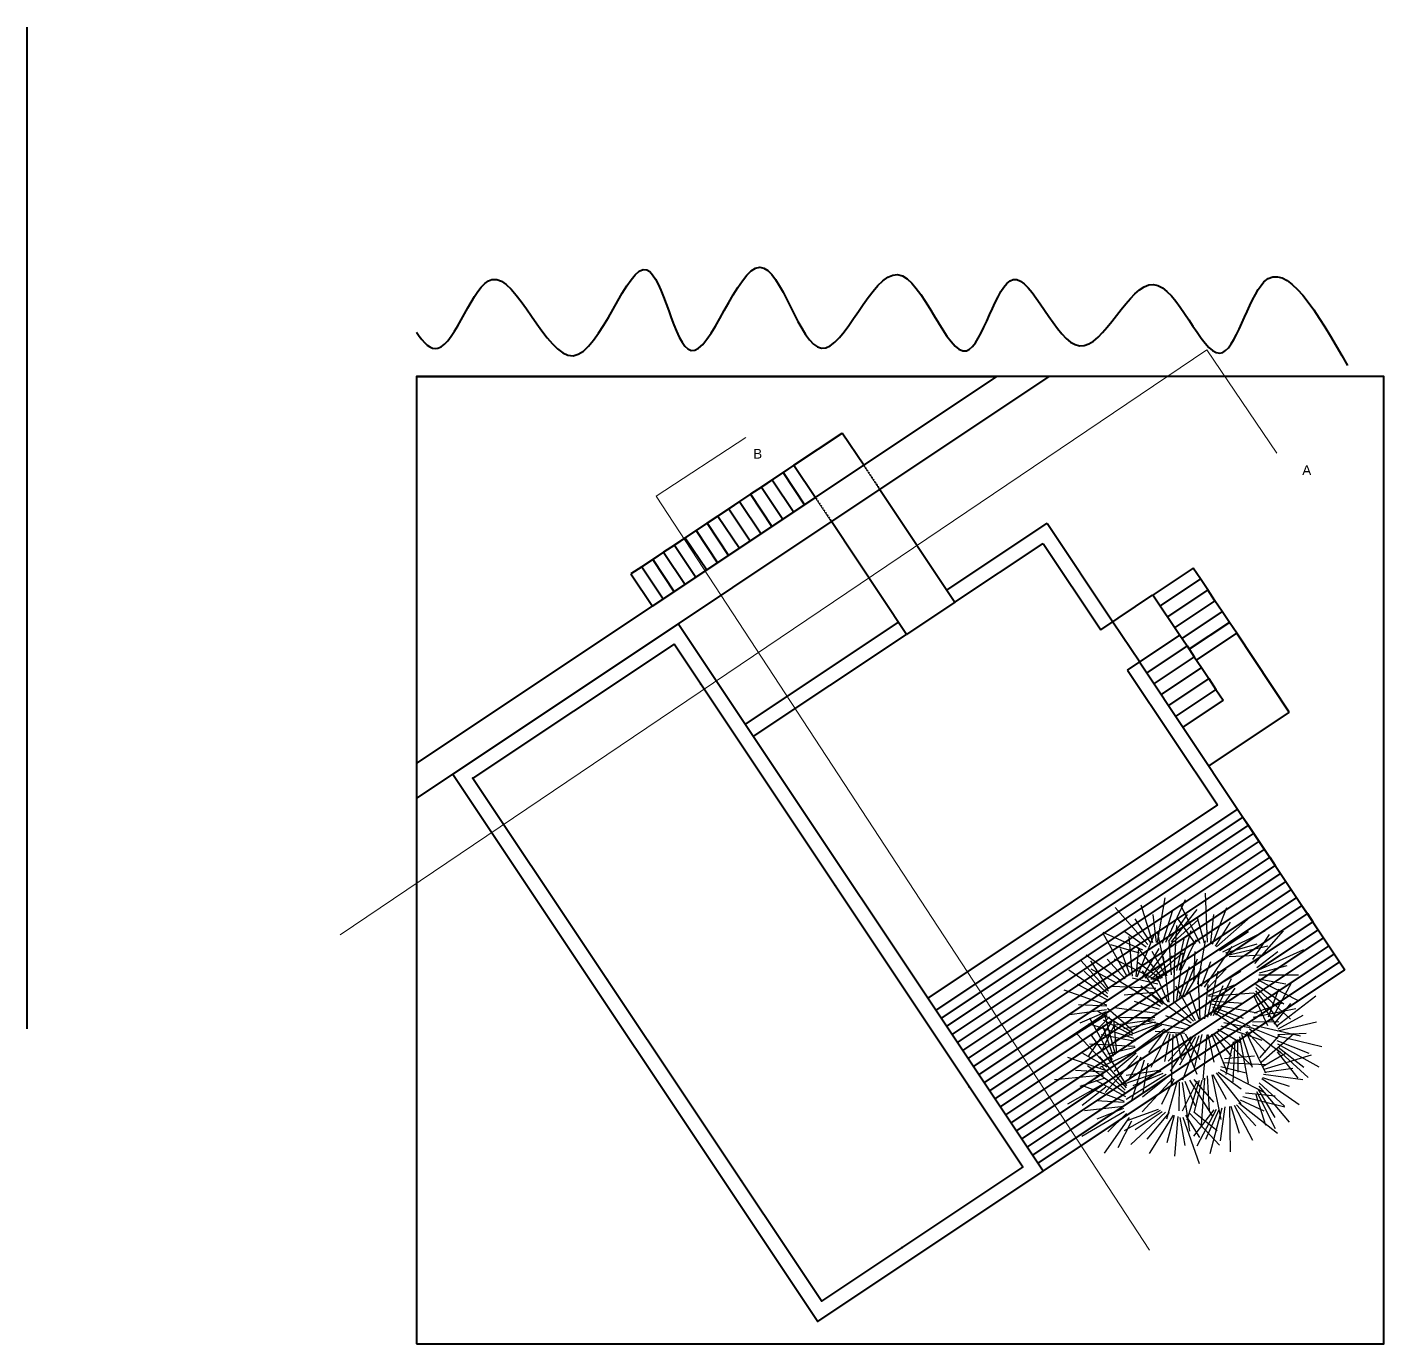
# Model space of a CAD drawing. Header units: inches. Extents: x -422522 to 22891, y -2973 to 414515.
# Drawn here: x 2507 to 5312, y 3395 to 6117 of the extents above; entities that cross this region are included whole.
import ezdxf

# ---------------------------------------------------------------- set-up
doc = ezdxf.new("R2010")
doc.units = ezdxf.units.IN
doc.header["$MEASUREMENT"] = 0
doc.linetypes.add('ACAD_ISO07W100', pattern=[3, 0, -3])
doc.linetypes.add('DOT2', pattern=[0.125, 0, -0.125])
doc.layers.get('0').update_dxf_attribs({"lineweight": 40})
doc.layers.add('FIORI', color=7, linetype='Continuous', lineweight=0, true_color=0xeb00eb)
doc.layers.add('PIANTE', color=7, linetype='Continuous', true_color=0x007a00)
doc.styles.get("Standard").update_dxf_attribs({"font": 'Arial.ttf'})

# ---------------------------------------------------------------- blocks, each defined once
blk = doc.blocks.new('albero')
for p, q in [((69.828, 34.754), (69.986, 35.68)), ((69.994, 34.761), (70.406, 35.646)), ((70.862, 34.76), (70.815, 35.777)), ((69.627, 34.716), (68.951, 35.476)), ((69.728, 34.746), (69.484, 35.528)), ((69.927, 34.74), (70.145, 35.421)), ((70.116, 34.768), (70.644, 35.44)), ((70.707, 34.732), (70.3, 35.533)), ((70.959, 34.72), (71.261, 35.481)), ((69.684, 34.747), (69.365, 35.243)), ((69.806, 34.755), (69.733, 35.333)), ((70.061, 34.781), (70.442, 35.335)), ((70.16, 34.767), (70.671, 35.229)), ((70.169, 34.132), (70.225, 35.107)), ((70.613, 34.725), (70.26, 35.232)), ((70.8, 34.739), (70.65, 35.262)), ((70.925, 34.749), (70.99, 35.335)), ((71.025, 34.678), (71.332, 35.173)), ((71.042, 34.664), (71.747, 35.283)), ((69.524, 34.597), (68.704, 34.963)), ((69.2, 34.052), (68.704, 34.941)), ((69.593, 34.661), (69.147, 34.973)), ((69.305, 34.06), (69.236, 34.876)), ((69.404, 34.046), (69.759, 34.915)), ((69.568, 34.016), (70.162, 34.791)), ((70.017, 34.065), (69.822, 34.983)), ((70.114, 34.088), (70.066, 34.801)), ((70.223, 34.175), (70.373, 34.831)), ((70.279, 34.184), (70.522, 35.003)), ((70.321, 34.199), (70.625, 34.817)), ((70.656, 33.901), (70.814, 34.786)), ((71.11, 34.59), (71.708, 34.982)), ((71.175, 34.564), (72.052, 34.993)), ((71.797, 34.406), (72.138, 34.921)), ((71.838, 34.322), (72.433, 34.995)), ((69.456, 34.532), (68.863, 34.704)), ((69.262, 34.071), (69.058, 34.624)), ((69.382, 34.052), (69.437, 34.631)), ((69.927, 34.02), (69.411, 34.657)), ((69.498, 34.011), (69.858, 34.628)), ((69.688, 33.997), (70.349, 34.539)), ((69.996, 34.057), (69.715, 34.567)), ((70.222, 33.577), (70.363, 34.543)), ((70.577, 33.952), (70.601, 34.569)), ((70.796, 33.83), (71.372, 34.67)), ((71.24, 34.538), (71.884, 34.729)), ((71.274, 34.493), (72.107, 34.683)), ((71.308, 34.464), (71.996, 34.502)), ((71.88, 34.237), (72.31, 34.569)), ((71.921, 34.188), (72.849, 34.607)), ((68.813, 33.749), (68.237, 34.38)), ((69.074, 33.958), (68.352, 34.493)), ((68.821, 33.792), (68.45, 34.372)), ((69.154, 34.006), (68.787, 34.407)), ((69.845, 33.955), (68.935, 34.412)), ((69.885, 34.005), (69.406, 34.348)), ((69.637, 34.022), (70.129, 34.48)), ((69.731, 33.987), (70.33, 34.327)), ((70.065, 33.523), (69.951, 34.455)), ((70.164, 33.538), (70.178, 34.253)), ((70.281, 33.616), (70.487, 34.256)), ((70.337, 33.619), (70.65, 34.414)), ((70.38, 33.631), (70.737, 34.22)), ((70.735, 33.851), (70.93, 34.358)), ((71.935, 34.125), (72.503, 34.281)), ((68.8, 33.627), (67.995, 34.18)), ((68.791, 33.697), (68.308, 34.164)), ((68.993, 33.91), (68.451, 34.206)), ((69.884, 33.429), (69.018, 33.964)), ((69.832, 33.891), (69.304, 34.016)), ((69.972, 33.487), (69.514, 34.166)), ((70.044, 33.518), (69.808, 34.05)), ((70.707, 33.168), (70.664, 34.106)), ((70.84, 33.783), (71.245, 34.211)), ((70.849, 33.74), (71.55, 34.165)), ((70.868, 33.209), (71.081, 34.162)), ((70.985, 33.243), (71.358, 34.012)), ((71.898, 33.985), (72.734, 33.558)), ((71.906, 34.006), (72.479, 33.903)), ((71.92, 34.083), (72.739, 34.083)), ((68.779, 33.462), (67.892, 33.771)), ((68.809, 33.558), (68.174, 33.885)), ((69.793, 33.806), (68.895, 33.844)), ((69.753, 33.721), (69.139, 33.662)), ((69.929, 33.475), (69.482, 33.859)), ((70.519, 33.087), (69.696, 33.686)), ((70.611, 33.138), (70.205, 33.85)), ((70.685, 33.164), (70.491, 33.713)), ((70.806, 33.175), (70.874, 33.887)), ((70.877, 33.666), (71.42, 33.876)), ((70.881, 33.645), (71.818, 33.714)), ((70.929, 33.244), (71.182, 33.866)), ((71.029, 33.251), (71.429, 33.811)), ((71.811, 33.664), (72.1, 33.038)), ((71.826, 33.706), (72.309, 33.002)), ((71.854, 33.755), (72.269, 33.226)), ((71.855, 33.895), (72.44, 33.483)), ((71.855, 33.825), (72.577, 33.167)), ((72.119, 33.215), (72.333, 33.794)), ((72.178, 33.142), (72.602, 33.934)), ((68.775, 33.441), (68.193, 33.464)), ((69.307, 32.934), (68.789, 33.387)), ((69.82, 33.285), (68.929, 33.401)), ((69.866, 33.367), (69.351, 33.537)), ((70.567, 33.13), (70.15, 33.547)), ((70.892, 33.545), (71.605, 33.497)), ((70.928, 33.485), (71.886, 33.298)), ((70.963, 33.425), (71.593, 33.189)), ((71.806, 33.209), (72.686, 33.387)), ((71.824, 33.301), (72.406, 33.506)), ((72.237, 33.069), (72.58, 33.491)), ((72.289, 33.031), (73.097, 33.65)), ((68.784, 33.258), (67.922, 32.717)), ((68.771, 33.362), (67.959, 33.251)), ((68.762, 33.319), (68.22, 33.087)), ((68.885, 33.137), (68.388, 32.389)), ((68.893, 32.33), (68.426, 33.187)), ((68.832, 33.215), (68.452, 32.827)), ((69.311, 32.89), (68.582, 33.336)), ((69.305, 32.833), (68.71, 33.147)), ((68.96, 32.432), (68.733, 33.256)), ((69.755, 33.154), (68.909, 33.035)), ((68.987, 32.467), (68.919, 33.153)), ((69.724, 33.185), (69.036, 33.206)), ((69.786, 33.107), (69.128, 32.971)), ((69.773, 33.204), (69.155, 33.198)), ((70.444, 32.949), (69.564, 33.132)), ((70.497, 33.027), (69.995, 33.236)), ((70.964, 33.368), (71.743, 33.017)), ((70.974, 33.325), (71.545, 32.94)), ((71.194, 33.101), (71.799, 32.981)), ((71.788, 33.117), (72.331, 33.122)), ((72.312, 32.928), (73.11, 33.115)), ((72.317, 32.972), (72.834, 33.254)), ((68.8, 32.192), (68.149, 32.87)), ((69.333, 32.769), (68.406, 33.076)), ((68.87, 32.264), (68.452, 32.844)), ((69.361, 32.705), (68.66, 32.843)), ((68.937, 33.059), (68.67, 32.502)), ((68.917, 32.396), (68.698, 33.031)), ((69.848, 33.075), (68.938, 32.722)), ((69.973, 32.964), (69.217, 32.407)), ((69.911, 33.043), (69.282, 32.704)), ((69.988, 32.948), (69.64, 32.482)), ((70.05, 32.901), (69.685, 32.168)), ((70.391, 32.872), (69.775, 32.913)), ((70.081, 32.869), (69.967, 32.291)), ((70.144, 32.853), (70.105, 31.836)), ((70.207, 32.868), (70.312, 32.335)), ((70.301, 32.868), (70.638, 32.035)), ((70.678, 32.827), (70.343, 31.91)), ((70.394, 32.867), (70.703, 32.332)), ((70.743, 32.853), (70.584, 32.156)), ((70.843, 32.848), (70.765, 31.912)), ((70.865, 32.849), (70.987, 32.28)), ((70.941, 32.865), (71.252, 32.107)), ((70.986, 32.867), (71.346, 32.401)), ((71.039, 32.904), (71.778, 32.204)), ((71.069, 32.961), (71.539, 32.689)), ((71.131, 33.031), (71.98, 32.737)), ((71.561, 32.858), (71.779, 32.178)), ((71.65, 32.904), (72.059, 32.059)), ((71.669, 32.917), (72.063, 32.489)), ((71.727, 32.969), (72.379, 32.474)), ((71.763, 32.994), (72.311, 32.775)), ((71.791, 33.052), (72.783, 32.826)), ((71.938, 32.371), (72.344, 32.836)), ((71.968, 32.282), (72.646, 32.871)), ((72.313, 32.828), (73.225, 32.603)), ((72.315, 32.85), (72.897, 32.881)), ((69.358, 32.605), (68.421, 32.655)), ((69.36, 32.583), (68.795, 32.444)), ((70.512, 32.806), (70.043, 32.302)), ((70.557, 32.809), (70.089, 32.094)), ((70.613, 32.801), (70.281, 32.216)), ((71.387, 32.701), (71.239, 32.028)), ((71.424, 32.726), (71.384, 31.872)), ((71.476, 32.747), (71.487, 32.075)), ((71.519, 32.803), (71.697, 31.843)), ((72.292, 32.73), (72.955, 32.463)), ((72.306, 32.54), (72.938, 31.964)), ((72.308, 32.662), (73.161, 32.187)), ((72.323, 32.593), (72.848, 32.174)), ((68.747, 32.107), (67.973, 32.375)), ((68.786, 32.175), (68.278, 32.46)), ((69.181, 31.75), (68.623, 32.397)), ((69.378, 32.507), (68.63, 32.173)), ((69.42, 32.41), (68.743, 31.65)), ((69.191, 31.794), (68.836, 32.384)), ((69.382, 32.463), (68.926, 32.089)), ((69.478, 32.382), (69.221, 31.904)), ((69.55, 32.322), (69.282, 31.465)), ((69.622, 32.262), (69.521, 31.653)), ((71.173, 32.274), (72.07, 32.229)), ((71.213, 32.359), (71.828, 32.413)), ((71.998, 32.193), (72.468, 32.465)), ((72.032, 32.138), (73.008, 32.43)), ((72.302, 32.495), (72.726, 31.952)), ((68.712, 32.008), (67.698, 31.916)), ((68.72, 32.072), (68.131, 32.111)), ((69.166, 31.629), (68.376, 32.203)), ((69.159, 31.699), (68.688, 32.178)), ((69.896, 32.085), (69.087, 31.81)), ((70.002, 32.024), (69.174, 31.508)), ((69.86, 32.11), (69.179, 32.002)), ((69.935, 32.044), (69.314, 31.788)), ((70.07, 32.005), (69.515, 31.554)), ((70.85, 31.995), (70.892, 31.282)), ((70.947, 32.018), (71.134, 31.097)), ((70.968, 32.025), (71.244, 31.513)), ((71.037, 32.061), (71.547, 31.421)), ((71.079, 32.076), (71.555, 31.729)), ((71.12, 32.126), (72.026, 31.661)), ((71.133, 32.189), (71.66, 32.06)), ((72.017, 32.034), (72.829, 31.925)), ((72.037, 32.074), (72.621, 32.153)), ((68.746, 31.855), (67.964, 31.413)), ((68.735, 31.948), (68.22, 31.775)), ((69.14, 31.465), (68.262, 31.797)), ((68.757, 31.761), (68.267, 31.386)), ((69.173, 31.56), (68.547, 31.904)), ((70.145, 31.939), (69.507, 31.25)), ((70.163, 31.926), (69.909, 31.403)), ((70.233, 31.891), (70.011, 31.103)), ((70.27, 31.866), (70.266, 31.277)), ((70.642, 31.886), (70.332, 31.27)), ((70.334, 31.862), (70.485, 30.855)), ((70.393, 31.889), (70.596, 31.384)), ((70.683, 31.9), (70.434, 31.083)), ((70.485, 31.905), (70.972, 31.151)), ((70.578, 31.922), (70.981, 31.455)), ((70.739, 31.909), (70.584, 31.254)), ((70.794, 31.952), (70.73, 30.977)), ((71.909, 31.717), (72.25, 31.138)), ((71.918, 31.787), (72.547, 31.039)), ((71.928, 31.856), (72.453, 31.371)), ((71.983, 31.94), (72.755, 31.406)), ((71.993, 31.96), (72.547, 31.782)), ((69.135, 31.443), (68.554, 31.482)), ((71.506, 31.438), (72.307, 30.81)), ((71.531, 31.498), (72.024, 31.271)), ((71.586, 31.573), (72.459, 31.359)), ((71.642, 31.649), (72.256, 31.586)), ((71.854, 31.633), (72.057, 30.975)), ((71.874, 31.673), (72.26, 30.911)), ((69.14, 31.261), (68.264, 30.742)), ((69.129, 31.365), (68.315, 31.275)), ((69.119, 31.322), (68.572, 31.104)), ((69.237, 31.137), (68.72, 30.402)), ((69.186, 31.216), (68.796, 30.839)), ((69.877, 31.282), (69.134, 30.862)), ((69.837, 31.3), (69.189, 31.067)), ((69.993, 31.243), (69.276, 30.581)), ((69.923, 31.25), (69.361, 30.882)), ((70.063, 31.236), (69.602, 30.69)), ((70.149, 31.186), (69.651, 30.39)), ((70.169, 31.177), (70.017, 30.615)), ((70.245, 31.156), (70.174, 30.34)), ((70.285, 31.138), (70.391, 30.558)), ((70.349, 31.146), (70.686, 30.185)), ((70.402, 31.183), (70.696, 30.726)), ((70.49, 31.217), (71.109, 30.566)), ((70.991, 31.292), (70.57, 30.747)), ((70.577, 31.25), (71.061, 30.866)), ((71.035, 31.299), (70.635, 30.544)), ((71.091, 31.296), (70.815, 30.684)), ((71.153, 31.328), (70.906, 30.384)), ((71.216, 31.36), (71.122, 30.652)), ((71.316, 31.364), (71.325, 30.425)), ((71.338, 31.368), (71.512, 30.812)), ((71.413, 31.39), (71.792, 30.664)), ((71.456, 31.397), (71.858, 30.965)), ((69.287, 31.058), (69.005, 30.508))]:
    blk.add_line(p, q)

msp = doc.modelspace()

# ---------------------------------------------------------------- linework, layer by layer
for p, q in [((2507.05104, 4046.08953), (2507.05104, 6117.03233)), ((3311.91706, 5394.6225), (4511.91706, 5394.6225)), ((3311.91706, 5394.6225), (3311.91706, 4594.6225)), ((3311.91706, 4594.6225), (4511.91706, 5394.6225)), ((3311.91706, 4522.51148), (4620.0836, 5394.6225)), ((4092.34269, 5211.05429), (4192.18872, 5277.61831)), ((4236.56474, 5211.05429), (4192.18872, 5277.61831)), ((4092.34269, 5211.05429), (3755.36232, 4986.40071)), ((4092.34269, 5211.05429), (4136.7187, 5144.49026)), ((4269.84675, 5161.13127), (4425.16281, 4928.15719)), ((4136.7187, 5144.49026), (3799.73834, 4919.83668)), ((4325.31677, 4861.59316), (4170.00072, 5094.56724)), ((4408.5218, 4953.11869), (4615.69942, 5091.23711)), ((4408.5218, 4953.11869), (4615.69942, 5091.23711)), ((4615.69942, 5091.23711), (4751.45151, 4887.60898)), ((4425.16281, 4928.15719), (4607.37892, 5049.63459)), ((4607.37892, 5049.63459), (4726.51627, 4870.92857)), ((3755.36232, 4986.40071), (3799.73834, 4919.83668)), ((4425.16281, 4928.15719), (4325.31677, 4861.59316)), ((3991.6617, 4675.21196), (4308.67577, 4886.55467)), ((4008.30271, 4650.25045), (4325.31677, 4861.59316)), ((4806.91406, 4804.41514), (5009.53656, 4500.4814)), ((4781.99661, 4787.70806), (4967.93405, 4508.8019)), ((3311.91706, 4522.51148), (3387.03849, 4572.59242)), ((4967.93405, 4508.8019), (4368.85783, 4109.41776)), ((5009.53656, 4500.4814), (4385.49884, 4084.45625)), ((5009.53656, 4500.4814), (5231.3891, 4167.94028)), ((4607.37892, 3751.63613), (5231.3891, 4167.94028))]:
    msp.add_line(p, q)
at = {"ltscale": 0.5}
for p, q in [((4069.87733, 5196.07738), (4047.41197, 5181.10048)), ((4092.34269, 5211.05429), (4069.87733, 5196.07738)), ((4069.87733, 5196.07738), (4114.25335, 5129.51336)), ((4024.94662, 5166.12357), (4002.48126, 5151.14666)), ((4047.41197, 5181.10048), (4024.94662, 5166.12357)), ((4024.94662, 5166.12357), (4069.32263, 5099.55955)), ((4047.41197, 5181.10048), (4091.78799, 5114.53645)), ((3980.0159, 5136.16976), (3957.55054, 5121.19285)), ((4002.48126, 5151.14666), (3980.0159, 5136.16976)), ((3980.0159, 5136.16976), (4024.39191, 5069.60574)), ((4002.48126, 5151.14666), (4046.85727, 5084.58264)), ((3935.08518, 5106.21595), (3912.61983, 5091.23904)), ((3957.55054, 5121.19285), (3935.08518, 5106.21595)), ((3935.08518, 5106.21595), (3979.4612, 5039.65193)), ((3957.55054, 5121.19285), (4001.92656, 5054.62883)), ((3912.61983, 5091.23904), (3890.15447, 5076.26214)), ((3912.61983, 5091.23904), (3956.99584, 5024.67502)), ((3867.68911, 5061.28523), (3845.22375, 5046.30833)), ((3890.15447, 5076.26214), (3867.68911, 5061.28523)), ((3867.68911, 5061.28523), (3912.06513, 4994.72121)), ((3890.15447, 5076.26214), (3934.53048, 5009.69811)), ((3822.75839, 5031.33142), (3800.29304, 5016.35452)), ((3845.22375, 5046.30833), (3822.75839, 5031.33142)), ((3822.75839, 5031.33142), (3867.13441, 4964.7674)), ((3845.22375, 5046.30833), (3889.59977, 4979.7443)), ((3777.82768, 5001.37761), (3755.36232, 4986.40071)), ((3800.29304, 5016.35452), (3777.82768, 5001.37761)), ((3777.82768, 5001.37761), (3822.20369, 4934.81359)), ((3800.29304, 5016.35452), (3844.66905, 4949.79049)), ((4917.86493, 4998.50745), (4834.6625, 4943.02605)), ((4932.843, 4976.04299), (4917.86493, 4998.50745)), ((3755.36232, 4986.40071), (3799.73834, 4919.83668)), ((4932.84546, 4976.04463), (4849.64303, 4920.56322)), ((4947.82353, 4953.58016), (4932.84546, 4976.04463)), ((4726.51627, 4870.92857), (4834.39946, 4943.09697)), ((4834.40122, 4943.10085), (4889.97448, 4860.10691)), ((4947.82353, 4953.58016), (4864.62111, 4898.09876)), ((4962.80161, 4931.1157), (4947.82353, 4953.58016)), ((4962.80529, 4931.11815), (4879.60286, 4875.63675)), ((4977.78337, 4908.65369), (4894.58094, 4853.17229)), ((4977.78337, 4908.65369), (4962.80529, 4931.11815)), ((4992.76145, 4886.18923), (4977.78337, 4908.65369)), ((4751.45151, 4887.60898), (4807.1339, 4804.56254)), ((4992.76145, 4886.18923), (4909.55902, 4830.70783)), ((5007.73953, 4863.72477), (4992.76145, 4886.18923)), ((4781.99661, 4787.70806), (4889.97448, 4860.10691)), ((4889.97448, 4860.10691), (4904.95256, 4837.64245)), ((4924.39146, 4808.46443), (5007.73953, 4863.72477)), ((5116.07085, 4700.54872), (5007.73953, 4863.72477)), ((4904.95256, 4837.64245), (4821.74407, 4782.17013)), ((4904.95256, 4837.64245), (4919.93063, 4815.17799)), ((4919.93063, 4815.17799), (4836.72215, 4759.70566)), ((4919.93063, 4815.17799), (4934.90871, 4792.71352)), ((4934.90871, 4792.71352), (4851.70023, 4737.2412)), ((4949.88311, 4770.24661), (4866.67463, 4714.77429)), ((4934.90504, 4792.71107), (4949.88311, 4770.24661)), ((4949.88311, 4770.24661), (4964.86119, 4747.78215)), ((4964.86119, 4747.78215), (4881.65271, 4692.30983)), ((4964.85874, 4747.78051), (4979.83682, 4725.31605)), ((4979.83682, 4725.31605), (4896.62834, 4669.84373)), ((5116.07085, 4700.54872), (4949.97758, 4589.81987)), ((5009.53656, 4500.4814), (5020.63605, 4483.84405)), ((5020.63605, 4483.84405), (4396.59284, 4067.81525)), ((5031.73554, 4467.20671), (4407.69233, 4051.1779)), ((5020.63605, 4483.84405), (5031.73554, 4467.20671)), ((5031.72457, 4467.19939), (5042.82406, 4450.56204)), ((5042.82406, 4450.56204), (4418.78085, 4034.53324)), ((5053.91806, 4433.92104), (4429.87485, 4017.89223)), ((5042.81857, 4450.55838), (5053.91806, 4433.92104)), ((5053.91257, 4433.91738), (5065.01207, 4417.28003)), ((5065.01207, 4417.28003), (4440.96886, 4001.25123)), ((5065.03402, 4417.29467), (5076.13351, 4400.65732)), ((5076.13351, 4400.65732), (4452.0903, 3984.62852)), ((5087.20007, 4383.99802), (4463.15686, 3967.96922)), ((5076.10058, 4400.63537), (5087.20007, 4383.99802)), ((5087.19458, 4383.99436), (5098.29408, 4367.35702)), ((5098.29408, 4367.35702), (4474.25087, 3951.32821)), ((5109.38808, 4350.71601), (4485.34487, 3934.68721)), ((5098.28859, 4367.35336), (5109.38808, 4350.71601)), ((5109.38808, 4350.71601), (5120.48757, 4334.07867)), ((5120.48757, 4334.07867), (4496.44436, 3918.04986)), ((5120.53148, 4334.10794), (5131.63097, 4317.4706)), ((5131.63097, 4317.4706), (4507.58776, 3901.44179)), ((5142.67009, 4300.793), (4518.62688, 3884.76419)), ((5131.5706, 4317.43034), (5142.67009, 4300.793)), ((5142.6646, 4300.78934), (5153.76409, 4284.15199)), ((5153.76409, 4284.15199), (4529.72088, 3868.12319)), ((5164.8581, 4267.51099), (4540.81489, 3851.48218)), ((5153.7586, 4284.14833), (5164.8581, 4267.51099)), ((5164.85261, 4267.50733), (5175.9521, 4250.86998)), ((5175.9521, 4250.86998), (4551.90889, 3834.84118)), ((5175.94661, 4250.86632), (5187.0461, 4234.22898)), ((5187.0461, 4234.22898), (4563.00289, 3818.20017)), ((5198.14011, 4217.58797), (4574.0969, 3801.55917)), ((5187.04061, 4234.22532), (5198.14011, 4217.58797)), ((5198.13462, 4217.58431), (5209.23411, 4200.94697)), ((5209.23411, 4200.94697), (4585.1909, 3784.91816)), ((5220.32811, 4184.30596), (4596.2849, 3768.27716)), ((5209.22862, 4200.94331), (5220.32811, 4184.30596))]:
    msp.add_line(p, q, dxfattribs=at)
at = {"linetype": 'ACAD_ISO07W100', "ltscale": 30}
for p, q in [((4236.56474, 5211.05429), (4269.84675, 5161.13127)), ((4136.7187, 5144.49026), (4170.00072, 5094.56724))]:
    msp.add_line(p, q, dxfattribs=at)
at = {"linetype": 'ACAD_ISO07W100'}
msp.add_line((4236.56474, 5211.05429), (4269.84675, 5161.13127), dxfattribs=at)
at = {"linetype": 'DOT2', "ltscale": 0.5}
for p, q in [((4236.56474, 5211.05429), (4269.84675, 5161.13127)), ((4136.7187, 5144.49026), (4170.00072, 5094.56724))]:
    msp.add_line(p, q, dxfattribs=at)
for points in [[(3311.91706, 3394.6225), (5311.91706, 3394.6225), (5311.91706, 5394.6225), (3311.91706, 5394.6225)], [(3852.98665, 4883.22453), (3387.03849, 4572.59242), (4141.43075, 3441.00402), (4607.37892, 3751.63613)], [(3844.66615, 4841.62202), (3428.641, 4564.27192), (4149.75126, 3482.60654), (4565.7764, 3759.95664)]]:
    msp.add_lwpolyline(points, close=True)
at = {"ltscale": 0.5}
msp.add_open_spline([(3311.91706, 5486.042), (3326.86095, 5463.59159), (3379.46129, 5413.38322), (3472.03813, 5743.45649), (3640.18526, 5256.87541), (3791.83834, 5783.85172), (3873.12514, 5284.35916), (4026.84522, 5792.10619), (4142.49845, 5290.11053), (4307.54722, 5769.25417), (4449.67186, 5300.59463), (4540.45235, 5730.97813), (4683.1745, 5319.96161), (4836.29228, 5723.51443), (4977.56477, 5316.88026), (5066.06997, 5714.94408), (5173.86484, 5527.23411), (5236.91164, 5417.44677)], degree=3, knots=[7.9207842091, 7.9207842091, 7.9207842091, 7.9207842091, 8.6331914918, 10.4424814423, 12.743205523, 15.0854864459, 16.9882920473, 19.2227016619, 21.3262358873, 23.5183183847, 25.6408975298, 27.4023852627, 29.3426376272, 31.3270771176, 33.3035649126, 35.0377064623, 37.4809867025, 37.4809867025, 37.4809867025, 37.4809867025], dxfattribs=at)
for p in [(3900.13617, 4758.41699), (3428.641, 4564.27192), (4177.48627, 4342.39184), (3705.9911, 4148.24677), (4454.83636, 3926.3667), (3983.3412, 3732.22163), (4316.16131, 3593.54658)]:
    msp.add_point(p)
at = {"layer": 'FIORI', "color": 6}
for p, q in [((3153.90349, 4240.36348), (4946.10402, 5450.15884)), ((4946.10402, 5450.15884), (5090.68841, 5235.97036)), ((3807.3865, 5147.10748), (3993.04898, 5268.65466)), ((3807.3865, 5147.10748), (4827.68322, 3588.61129))]:
    msp.add_line(p, q, dxfattribs=at)

# ---------------------------------------------------------------- block references
at = {"layer": 'PIANTE', "xscale": 100, "yscale": 100, "zscale": 100}
msp.add_blockref('albero', (-2138.56229, 749.04123), dxfattribs=at)

# ---------------------------------------------------------------- texts
at = {"ltscale": 0.5, "char_height": 20, "attachment_point": 1}
for s, width, insert in [('B', 0.892182, (4007.99798, 5244.94084)), ('A', 0.581858, (5143.16267, 5211.05429))]:
    msp.add_mtext_dynamic_manual_height_columns(s, width=width, gutter_width=1, heights=[0], dxfattribs=dict(at, insert=insert))

doc.saveas('drawing.dxf')
